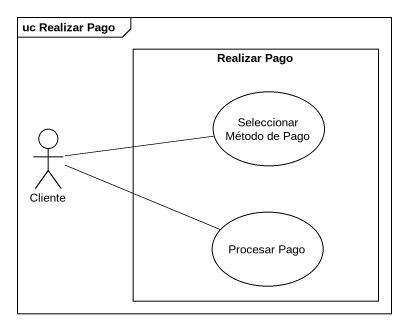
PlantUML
@startuml
mainframe uc Realizar Pago
rectangle "Realizar Pago" as Realizar_Pago {
  usecase "Seleccionar Método de Pago" as Seleccionar_Método_de_Pago
  usecase "Procesar Pago" as Procesar_Pago
}
actor Cliente
Cliente -right- Seleccionar_Método_de_Pago
Cliente -right- Procesar_Pago
@enduml
